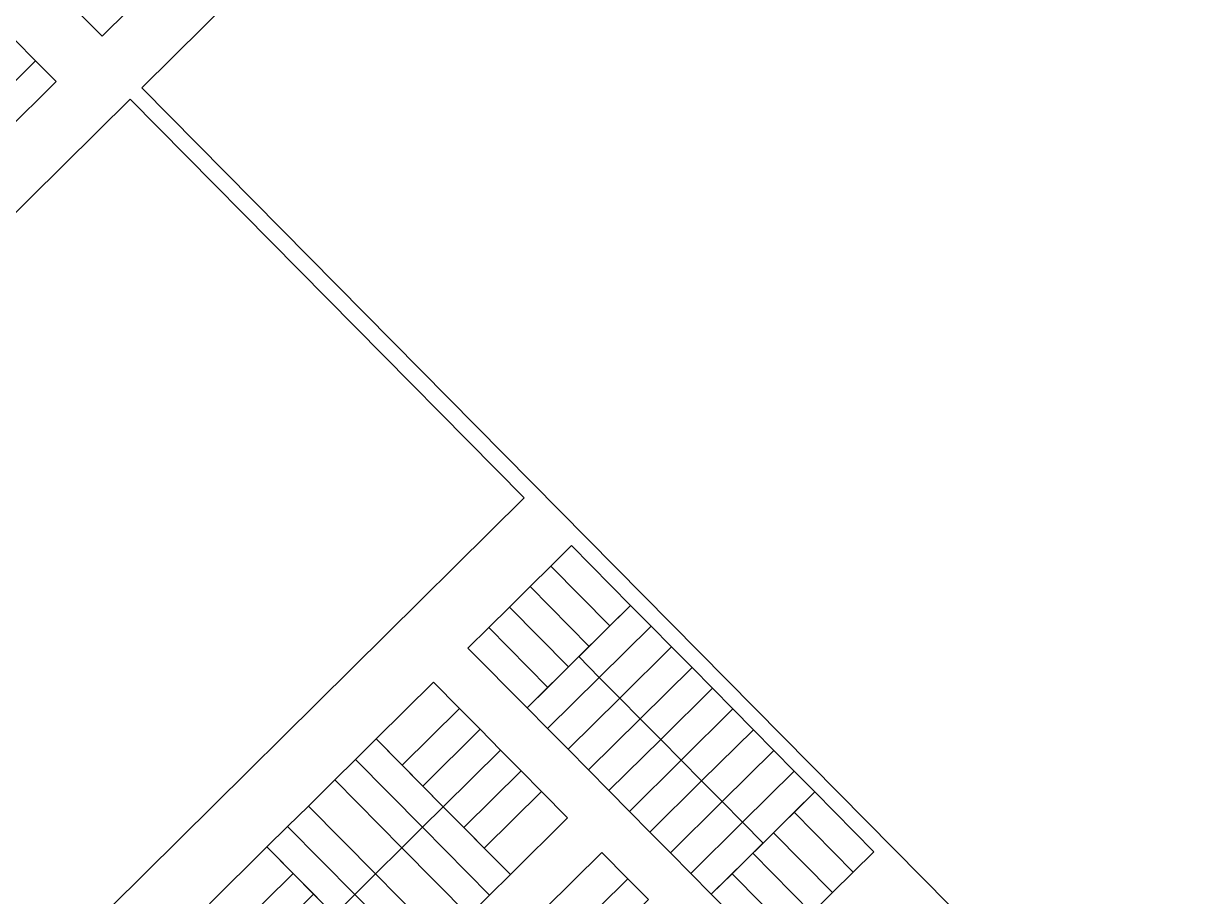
# Model space of a CAD drawing. Header units: metres. Extents: x 5590187 to 5598444, y 6961268 to 6971080.
# Drawn here: x 5594777.7 to 5595142.2, y 6968407.5 to 6968677.2 of the extents above; entities that cross this region are included whole.
import ezdxf

# ---------------------------------------------------------------- set-up
doc = ezdxf.new("R2010")
doc.units = ezdxf.units.M
doc.layers.add('zz_catastro_fontana', color=7, linetype='Continuous')

msp = doc.modelspace()

# ---------------------------------------------------------------- linework, layer by layer
at = {"layer": 'zz_catastro_fontana'}
for points in [[(5595162.65, 6969001.89), (5595507.2, 6968653.49), (5595158.79, 6968308.94), (5594814.24, 6968657.35), (5595162.65, 6969001.89)], [(5594795.63, 6968679.73), (5594811.63, 6968695.55), (5594817.96, 6968689.15), (5594801.96, 6968673.33), (5594795.63, 6968679.73)], [(5594765.41, 6968649.84), (5594759.08, 6968656.24), (5594775.08, 6968672.06), (5594781.41, 6968665.66), (5594765.41, 6968649.84)], [(5594771.74, 6968643.44), (5594765.41, 6968649.84), (5594781.41, 6968665.66), (5594787.74, 6968659.26), (5594771.74, 6968643.44)], [(5594932.49, 6968530.67), (5594719.18, 6968319.72), (5594586.46, 6968267.76), (5594582.67, 6968271.64), (5594545.54, 6968239.31), (5594469.39, 6968316.32), (5594810.69, 6968653.83), (5594932.49, 6968530.67)], [(5594940.7, 6968509.56), (5594947.1, 6968515.89), (5594965.38, 6968497.4), (5594958.98, 6968491.08), (5594940.7, 6968509.56)], [(5594934.3, 6968503.23), (5594940.7, 6968509.56), (5594958.98, 6968491.08), (5594952.58, 6968484.75), (5594934.3, 6968503.23)], [(5594927.9, 6968496.91), (5594934.3, 6968503.23), (5594952.58, 6968484.75), (5594946.18, 6968478.42), (5594927.9, 6968496.91)], [(5594921.5, 6968490.58), (5594927.9, 6968496.91), (5594946.18, 6968478.42), (5594939.79, 6968472.09), (5594921.5, 6968490.58)], [(5594949.38, 6968481.58), (5594965.38, 6968497.4), (5594971.71, 6968491.01), (5594955.71, 6968475.18), (5594949.38, 6968481.58)], [(5594915.1, 6968484.25), (5594921.5, 6968490.58), (5594939.79, 6968472.09), (5594933.39, 6968465.76), (5594915.1, 6968484.25)], [(5594955.71, 6968475.18), (5594971.71, 6968491.01), (5594978.04, 6968484.61), (5594962.04, 6968468.78), (5594955.71, 6968475.18)], [(5594962.04, 6968468.78), (5594978.04, 6968484.61), (5594984.37, 6968478.21), (5594968.37, 6968462.39), (5594962.04, 6968468.78)], [(5594933.39, 6968465.76), (5594949.38, 6968481.58), (5594955.71, 6968475.18), (5594939.71, 6968459.36), (5594933.39, 6968465.76)], [(5594968.37, 6968462.39), (5594984.37, 6968478.21), (5594990.7, 6968471.81), (5594974.7, 6968455.99), (5594968.37, 6968462.39)], [(5594886.71, 6968456.17), (5594904.44, 6968473.7), (5594912.52, 6968465.53), (5594894.8, 6968448), (5594886.71, 6968456.17)], [(5594939.71, 6968459.36), (5594955.71, 6968475.18), (5594962.04, 6968468.78), (5594946.04, 6968452.96), (5594939.71, 6968459.36)], [(5594974.7, 6968455.99), (5594990.7, 6968471.81), (5594997.02, 6968465.41), (5594981.03, 6968449.59), (5594974.7, 6968455.99)], [(5594946.04, 6968452.96), (5594962.04, 6968468.78), (5594968.37, 6968462.39), (5594952.37, 6968446.56), (5594946.04, 6968452.96)], [(5594894.8, 6968448), (5594912.52, 6968465.53), (5594918.85, 6968459.13), (5594901.13, 6968441.6), (5594894.8, 6968448)], [(5594952.37, 6968446.56), (5594968.37, 6968462.39), (5594974.7, 6968455.99), (5594958.7, 6968440.17), (5594952.37, 6968446.56)], [(5594981.03, 6968449.59), (5594997.02, 6968465.41), (5595003.35, 6968459.01), (5594987.35, 6968443.19), (5594981.03, 6968449.59)], [(5594901.13, 6968441.6), (5594918.85, 6968459.13), (5594925.18, 6968452.73), (5594907.46, 6968435.2), (5594901.13, 6968441.6)], [(5594987.35, 6968443.19), (5595003.35, 6968459.01), (5595009.68, 6968452.61), (5594993.68, 6968436.79), (5594987.35, 6968443.19)], [(5594880.31, 6968449.84), (5594886.71, 6968456.17), (5594907.46, 6968435.2), (5594901.06, 6968428.87), (5594880.31, 6968449.84)], [(5594958.7, 6968440.17), (5594974.7, 6968455.99), (5594981.03, 6968449.59), (5594965.03, 6968433.77), (5594958.7, 6968440.17)], [(5594907.46, 6968435.2), (5594925.18, 6968452.73), (5594931.51, 6968446.33), (5594913.78, 6968428.8), (5594907.46, 6968435.2)], [(5594993.68, 6968436.79), (5595009.68, 6968452.61), (5595016.01, 6968446.21), (5595000.01, 6968430.39), (5594993.68, 6968436.79)], [(5594873.91, 6968443.52), (5594880.31, 6968449.84), (5594901.06, 6968428.87), (5594894.66, 6968422.54), (5594873.91, 6968443.52)], [(5594965.03, 6968433.77), (5594981.03, 6968449.59), (5594987.35, 6968443.19), (5594971.36, 6968427.37), (5594965.03, 6968433.77)], [(5594913.78, 6968428.8), (5594931.51, 6968446.33), (5594937.84, 6968439.93), (5594920.11, 6968422.4), (5594913.78, 6968428.8)], [(5595000.01, 6968430.39), (5595016.01, 6968446.21), (5595022.34, 6968439.81), (5595006.34, 6968423.99), (5595000.01, 6968430.39)], [(5594886.48, 6968414.45), (5594865.74, 6968435.43), (5594873.91, 6968443.52), (5594894.66, 6968422.54), (5594886.48, 6968414.45)], [(5594971.36, 6968427.37), (5594987.35, 6968443.19), (5594993.68, 6968436.79), (5594977.69, 6968420.97), (5594971.36, 6968427.37)], [(5594920.11, 6968422.4), (5594937.84, 6968439.93), (5594945.92, 6968431.75), (5594928.2, 6968414.22), (5594920.11, 6968422.4)], [(5594977.69, 6968420.97), (5594993.68, 6968436.79), (5595000.01, 6968430.39), (5594984.01, 6968414.57), (5594977.69, 6968420.97)], [(5595015.94, 6968433.48), (5595022.34, 6968439.81), (5595040.62, 6968421.32), (5595034.22, 6968415), (5595015.94, 6968433.48)], [(5594859.34, 6968429.1), (5594865.74, 6968435.43), (5594886.48, 6968414.45), (5594880.08, 6968408.13), (5594859.34, 6968429.1)], [(5594901.06, 6968428.87), (5594907.46, 6968435.2), (5594928.2, 6968414.22), (5594921.8, 6968407.89), (5594901.06, 6968428.87)], [(5595009.54, 6968427.15), (5595015.94, 6968433.48), (5595034.22, 6968415), (5595027.82, 6968408.67), (5595009.54, 6968427.15)], [(5594984.01, 6968414.57), (5595000.01, 6968430.39), (5595006.34, 6968423.99), (5594990.34, 6968408.17), (5594984.01, 6968414.57)], [(5594852.94, 6968422.77), (5594859.34, 6968429.1), (5594880.08, 6968408.13), (5594873.68, 6968401.8), (5594852.94, 6968422.77)], [(5594894.66, 6968422.54), (5594901.06, 6968428.87), (5594921.8, 6968407.89), (5594915.4, 6968401.56), (5594894.66, 6968422.54)], [(5595003.14, 6968420.83), (5595009.54, 6968427.15), (5595027.82, 6968408.67), (5595021.42, 6968402.34), (5595003.14, 6968420.83)], [(5594835.21, 6968405.24), (5594852.94, 6968422.77), (5594861.02, 6968414.6), (5594843.3, 6968397.07), (5594835.21, 6968405.24)], [(5594886.48, 6968414.45), (5594894.66, 6968422.54), (5594915.4, 6968401.56), (5594907.22, 6968393.48), (5594886.48, 6968414.45)], [(5594938.75, 6968403.56), (5594956.47, 6968421.09), (5594964.56, 6968412.91), (5594946.83, 6968395.38), (5594938.75, 6968403.56)], [(5594996.74, 6968414.5), (5595003.14, 6968420.83), (5595021.42, 6968402.34), (5595015.02, 6968396.01), (5594996.74, 6968414.5)], [(5594843.3, 6968397.07), (5594861.02, 6968414.6), (5594867.35, 6968408.2), (5594849.63, 6968390.67), (5594843.3, 6968397.07)], [(5594880.08, 6968408.13), (5594886.48, 6968414.45), (5594907.22, 6968393.48), (5594900.82, 6968387.15), (5594880.08, 6968408.13)], [(5594946.83, 6968395.38), (5594964.56, 6968412.91), (5594970.89, 6968406.51), (5594953.16, 6968388.98), (5594946.83, 6968395.38)], [(5594990.34, 6968408.17), (5594996.74, 6968414.5), (5595015.02, 6968396.01), (5595008.62, 6968389.68), (5594990.34, 6968408.17)], [(5594849.63, 6968390.67), (5594867.35, 6968408.2), (5594873.68, 6968401.8), (5594855.96, 6968384.27), (5594849.63, 6968390.67)], [(5594873.68, 6968401.8), (5594880.08, 6968408.13), (5594900.82, 6968387.15), (5594894.42, 6968380.82), (5594873.68, 6968401.8)]]:
    msp.add_lwpolyline(points, close=True, dxfattribs=at)

doc.saveas('drawing.dxf')
